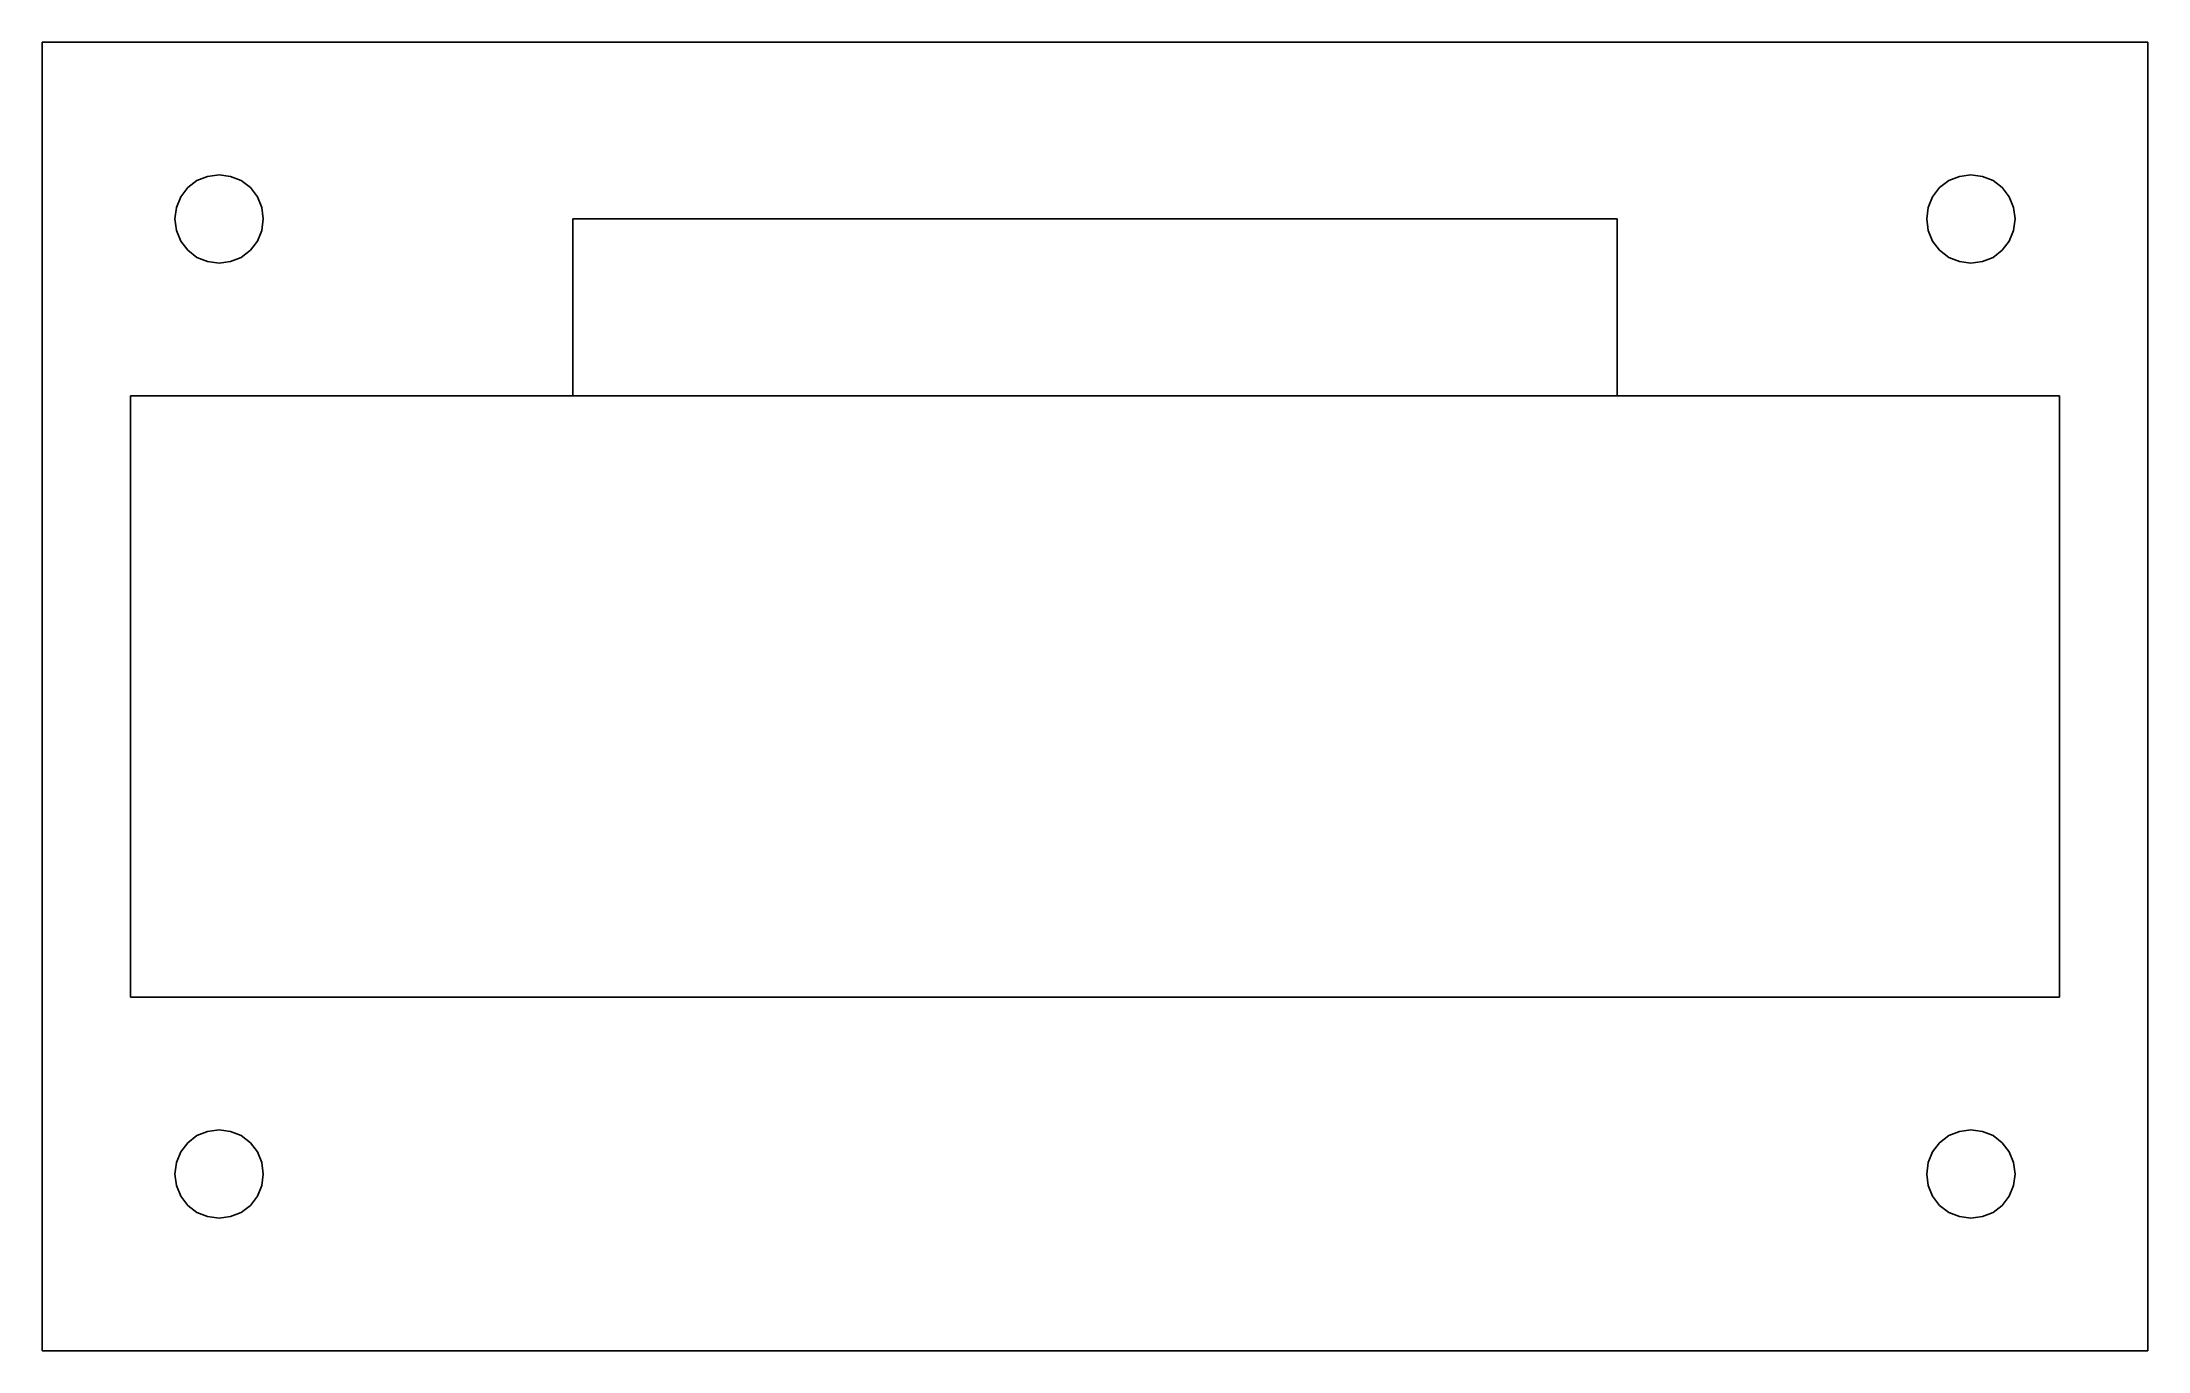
# Model space of a CAD drawing. Header units: metres. Extents: x 0 to 119, y 0 to 74.
import ezdxf

# ---------------------------------------------------------------- set-up
doc = ezdxf.new("R2010")
doc.units = ezdxf.units.M

msp = doc.modelspace()

# ---------------------------------------------------------------- linework, layer by layer
at = {"layer": 'GROUP0'}
for points, invisible_edges in [([(0, 74, 25), (0, 0), (0, 0, 25)], 1), ([(0, 0), (0, 74, 25), (0, 74)], 1), ([(119, 74), (0, 74, 25), (119, 74, 25)], 1), ([(0, 74, 25), (119, 74), (0, 74)], 1), ([(119, 74), (109, 66.5), (0, 74)], 3), ([(0, 74), (109, 66.5), (108.35, 66.41)], 13), ([(0, 74), (108.35, 66.41), (107.75, 66.17)], 13), ([(0, 74), (107.75, 66.17), (107.23, 65.77)], 13), ([(0, 74), (107.23, 65.77), (106.83, 65.25)], 13), ([(0, 74), (106.83, 65.25), (106.59, 64.65)], 13), ([(0, 74), (106.59, 64.65), (106.5, 64)], 13), ([(0, 74), (106.5, 64), (11.25, 66.17)], 15), ([(0, 74), (11.25, 66.17), (10.65, 66.41)], 13), ([(0, 74), (10.65, 66.41), (10, 66.5)], 13), ([(0, 74), (10, 66.5), (9.35, 66.41)], 13), ([(0, 74), (9.35, 66.41), (8.75, 66.17)], 13), ([(0, 74), (8.75, 66.17), (8.23, 65.77)], 13), ([(0, 74), (8.23, 65.77), (7.83, 65.25)], 13), ([(0, 74), (7.83, 65.25), (7.59, 64.65)], 13), ([(0, 74), (7.59, 64.65), (7.5, 64)], 13), ([(0, 74), (7.5, 64), (0, 0)], 3), ([(109, 66.5, 25), (119, 74, 25), (0, 74, 25)], 13), ([(109, 66.5, 25), (0, 74, 25), (108.35, 66.41, 25)], 3), ([(108.35, 66.41, 25), (0, 74, 25), (107.75, 66.17, 25)], 3), ([(107.75, 66.17, 25), (0, 74, 25), (107.23, 65.77, 25)], 3), ([(107.23, 65.77, 25), (0, 74, 25), (106.83, 65.25, 25)], 3), ([(106.83, 65.25, 25), (0, 74, 25), (106.59, 64.65, 25)], 3), ([(106.59, 64.65, 25), (0, 74, 25), (106.5, 64, 25)], 3), ([(106.5, 64, 25), (0, 74, 25), (89, 64, 25)], 15), ([(89, 64, 25), (0, 74, 25), (30, 64, 25)], 3), ([(30, 64, 25), (0, 74, 25), (30, 54, 25)], 3), ([(30, 54, 25), (0, 74, 25), (11.25, 66.17, 25)], 15), ([(11.25, 66.17, 25), (0, 74, 25), (10.65, 66.41, 25)], 3), ([(10.65, 66.41, 25), (0, 74, 25), (10, 66.5, 25)], 3), ([(10, 66.5, 25), (0, 74, 25), (9.35, 66.41, 25)], 3), ([(9.35, 66.41, 25), (0, 74, 25), (8.75, 66.17, 25)], 3), ([(8.75, 66.17, 25), (0, 74, 25), (8.23, 65.77, 25)], 3), ([(8.23, 65.77, 25), (0, 74, 25), (7.83, 65.25, 25)], 3), ([(7.83, 65.25, 25), (0, 74, 25), (7.59, 64.65, 25)], 3), ([(7.59, 64.65, 25), (0, 74, 25), (7.5, 64, 25)], 3), ([(7.5, 64, 25), (0, 74, 25), (5, 54, 25)], 15), ([(5, 54, 25), (0, 74, 25), (5, 20, 25)], 3), ([(0, 0, 25), (5, 20, 25), (0, 74, 25)], 3), ([(109, 66.5), (119, 74), (109.65, 66.41)], 3), ([(109.65, 66.41, 25), (119, 74, 25), (109, 66.5, 25)], 3), ([(109.65, 66.41), (119, 74), (110.25, 66.17)], 3), ([(110.25, 66.17, 25), (119, 74, 25), (109.65, 66.41, 25)], 3), ([(110.25, 66.17), (119, 74), (110.77, 65.77)], 3), ([(110.77, 65.77, 25), (119, 74, 25), (110.25, 66.17, 25)], 3), ([(110.77, 65.77), (119, 74), (111.17, 65.25)], 3), ([(111.17, 65.25, 25), (119, 74, 25), (110.77, 65.77, 25)], 3), ([(111.17, 65.25), (119, 74), (111.41, 64.65)], 3), ([(111.41, 64.65, 25), (119, 74, 25), (111.17, 65.25, 25)], 3), ([(111.41, 64.65), (119, 74), (111.5, 64)], 3), ([(119, 74, 25), (111.41, 64.65, 25), (114, 54, 25)], 15), ([(119, 0), (111.5, 10), (119, 74)], 3), ([(111.5, 64), (119, 74), (111.5, 10)], 15), ([(114, 20, 25), (119, 0, 25), (119, 74, 25)], 13), ([(114, 20, 25), (119, 74, 25), (114, 54, 25)], 3), ([(119, 74), (119, 0, 25), (119, 0)], 1), ([(119, 0, 25), (119, 74), (119, 74, 25)], 1), ([(8.23, 65.77), (7.83, 65.25, 25), (7.83, 65.25)], 1), ([(7.83, 65.25, 25), (8.23, 65.77), (8.23, 65.77, 25)], 1), ([(8.23, 65.77), (8.75, 66.17, 25), (8.23, 65.77, 25)], 1), ([(8.75, 66.17, 25), (8.23, 65.77), (8.75, 66.17)], 1), ([(8.75, 66.17), (9.35, 66.41, 25), (8.75, 66.17, 25)], 1), ([(9.35, 66.41, 25), (8.75, 66.17), (9.35, 66.41)], 1), ([(9.35, 66.41), (10, 66.5, 25), (9.35, 66.41, 25)], 1), ([(10, 66.5, 25), (9.35, 66.41), (10, 66.5)], 1), ([(10, 66.5), (10.65, 66.41, 25), (10, 66.5, 25)], 1), ([(10.65, 66.41, 25), (10, 66.5), (10.65, 66.41)], 1), ([(10.65, 66.41), (11.25, 66.17, 25), (10.65, 66.41, 25)], 1), ([(11.25, 66.17, 25), (10.65, 66.41), (11.25, 66.17)], 1), ([(11.25, 66.17), (11.77, 65.77, 25), (11.25, 66.17, 25)], 1), ([(11.77, 65.77, 25), (11.25, 66.17), (11.77, 65.77)], 1), ([(11.25, 66.17), (106.5, 64), (11.77, 65.77)], 3), ([(30, 54, 25), (11.25, 66.17, 25), (11.77, 65.77, 25)], 13), ([(11.77, 65.77, 25), (12.17, 65.25), (12.17, 65.25, 25)], 1), ([(12.17, 65.25), (11.77, 65.77, 25), (11.77, 65.77)], 1), ([(11.77, 65.77), (106.5, 64), (12.17, 65.25)], 3), ([(30, 54, 25), (11.77, 65.77, 25), (12.17, 65.25, 25)], 13), ([(107.23, 65.77), (106.83, 65.25, 25), (106.83, 65.25)], 1), ([(106.83, 65.25, 25), (107.23, 65.77), (107.23, 65.77, 25)], 1), ([(107.23, 65.77), (107.75, 66.17, 25), (107.23, 65.77, 25)], 1), ([(107.75, 66.17, 25), (107.23, 65.77), (107.75, 66.17)], 1), ([(107.75, 66.17), (108.35, 66.41, 25), (107.75, 66.17, 25)], 1), ([(108.35, 66.41, 25), (107.75, 66.17), (108.35, 66.41)], 1), ([(108.35, 66.41), (109, 66.5, 25), (108.35, 66.41, 25)], 1), ([(109, 66.5, 25), (108.35, 66.41), (109, 66.5)], 1), ([(109, 66.5), (109.65, 66.41, 25), (109, 66.5, 25)], 1), ([(109.65, 66.41, 25), (109, 66.5), (109.65, 66.41)], 1), ([(109.65, 66.41), (110.25, 66.17, 25), (109.65, 66.41, 25)], 1), ([(110.25, 66.17, 25), (109.65, 66.41), (110.25, 66.17)], 1), ([(110.25, 66.17), (110.77, 65.77, 25), (110.25, 66.17, 25)], 1), ([(110.77, 65.77, 25), (110.25, 66.17), (110.77, 65.77)], 1), ([(110.77, 65.77, 25), (111.17, 65.25), (111.17, 65.25, 25)], 1), ([(111.17, 65.25), (110.77, 65.77, 25), (110.77, 65.77)], 1), ([(7.59, 64.65), (7.5, 64, 25), (7.5, 64)], 1), ([(7.5, 64, 25), (7.59, 64.65), (7.59, 64.65, 25)], 1), ([(7.83, 65.25), (7.59, 64.65, 25), (7.59, 64.65)], 1), ([(7.59, 64.65, 25), (7.83, 65.25), (7.83, 65.25, 25)], 1), ([(12.17, 65.25, 25), (12.41, 64.65), (12.41, 64.65, 25)], 1), ([(12.41, 64.65), (12.17, 65.25, 25), (12.17, 65.25)], 1), ([(12.17, 65.25), (106.5, 64), (12.41, 64.65)], 3), ([(30, 54, 25), (12.17, 65.25, 25), (12.41, 64.65, 25)], 13), ([(12.41, 64.65, 25), (12.5, 64), (12.5, 64, 25)], 1), ([(12.5, 64), (12.41, 64.65, 25), (12.41, 64.65)], 1), ([(12.41, 64.65), (106.5, 64), (12.5, 64)], 3), ([(30, 54, 25), (12.41, 64.65, 25), (12.5, 64, 25)], 13), ([(106.59, 64.65), (106.5, 64, 25), (106.5, 64)], 1), ([(106.5, 64, 25), (106.59, 64.65), (106.59, 64.65, 25)], 1), ([(106.83, 65.25), (106.59, 64.65, 25), (106.59, 64.65)], 1), ([(106.59, 64.65, 25), (106.83, 65.25), (106.83, 65.25, 25)], 1), ([(111.17, 65.25, 25), (111.41, 64.65), (111.41, 64.65, 25)], 1), ([(111.41, 64.65), (111.17, 65.25, 25), (111.17, 65.25)], 1), ([(111.41, 64.65, 25), (111.5, 64), (111.5, 64, 25)], 1), ([(111.5, 64), (111.41, 64.65, 25), (111.41, 64.65)], 1), ([(114, 54, 25), (111.41, 64.65, 25), (111.5, 64, 25)], 13), ([(106.5, 10), (0, 0), (106.5, 64)], 15), ([(106.5, 64), (0, 0), (11.25, 7.83)], 15), ([(7.5, 10), (0, 0), (7.5, 64)], 15), ([(5, 54, 25), (7.59, 63.35, 25), (7.5, 64, 25)], 13), ([(5, 54, 25), (7.83, 62.75, 25), (7.59, 63.35, 25)], 13), ([(7.5, 64), (7.59, 63.35, 25), (7.59, 63.35)], 1), ([(7.59, 63.35, 25), (7.5, 64), (7.5, 64, 25)], 1), ([(7.59, 63.35), (7.5, 10), (7.5, 64)], 3), ([(7.59, 63.35), (7.59, 10.65), (7.5, 10)], 13), ([(7.59, 63.35), (7.83, 62.75, 25), (7.83, 62.75)], 1), ([(7.83, 62.75, 25), (7.59, 63.35), (7.59, 63.35, 25)], 1), ([(7.83, 62.75), (7.59, 10.65), (7.59, 63.35)], 3), ([(106.5, 64), (11.25, 7.83), (11.77, 8.23)], 13), ([(106.5, 64), (11.77, 8.23), (12.17, 8.75)], 13), ([(106.5, 64), (12.17, 8.75), (12.41, 9.35)], 13), ([(12.41, 63.35, 25), (12.17, 62.75), (12.17, 62.75, 25)], 1), ([(12.17, 62.75), (12.41, 63.35, 25), (12.41, 63.35)], 1), ([(12.41, 63.35), (12.41, 10.65), (12.17, 11.25)], 13), ([(12.41, 63.35), (12.17, 11.25), (12.17, 62.75)], 3), ([(12.17, 62.75, 25), (30, 54, 25), (12.41, 63.35, 25)], 3), ([(12.5, 64, 25), (12.41, 63.35), (12.41, 63.35, 25)], 1), ([(12.41, 63.35), (12.5, 64, 25), (12.5, 64)], 1), ([(106.5, 64), (12.41, 9.35), (12.5, 10)], 13), ([(12.41, 10.65), (12.5, 64), (12.5, 10)], 3), ([(12.5, 64), (12.41, 10.65), (12.41, 63.35)], 3), ([(12.41, 63.35, 25), (30, 54, 25), (12.5, 64, 25)], 3), ([(12.5, 64), (106.5, 64), (12.5, 10)], 15), ([(30, 64, 20), (89, 54, 20), (89, 64, 20)], 1), ([(89, 54, 20), (30, 64, 20), (30, 54, 20)], 1), ([(30, 64, 20), (89, 64, 25), (30, 64, 25)], 1), ([(89, 64, 25), (30, 64, 20), (89, 64, 20)], 1), ([(30, 54, 20), (30, 64, 25), (30, 54, 25)], 1), ([(30, 64, 25), (30, 54, 20), (30, 64, 20)], 1), ([(89, 54, 25), (106.59, 63.35, 25), (106.5, 64, 25)], 13), ([(89, 54, 25), (106.5, 64, 25), (89, 64, 25)], 3), ([(89, 64, 25), (89, 54, 20), (89, 54, 25)], 1), ([(89, 54, 20), (89, 64, 25), (89, 64, 20)], 1), ([(89, 54, 25), (106.83, 62.75, 25), (106.59, 63.35, 25)], 13), ([(106.5, 64), (106.59, 63.35, 25), (106.59, 63.35)], 1), ([(106.59, 63.35, 25), (106.5, 64), (106.5, 64, 25)], 1), ([(106.59, 63.35), (106.5, 10), (106.5, 64)], 3), ([(106.59, 63.35), (106.59, 10.65), (106.5, 10)], 13), ([(106.59, 63.35), (106.83, 62.75, 25), (106.83, 62.75)], 1), ([(106.83, 62.75, 25), (106.59, 63.35), (106.59, 63.35, 25)], 1), ([(106.83, 62.75), (106.83, 11.25), (106.59, 63.35)], 3), ([(106.59, 63.35), (106.83, 11.25), (106.59, 10.65)], 13), ([(111.41, 63.35, 25), (111.17, 62.75), (111.17, 62.75, 25)], 1), ([(111.17, 62.75), (111.41, 63.35, 25), (111.41, 63.35)], 1), ([(111.41, 63.35), (111.41, 10.65), (111.17, 62.75)], 3), ([(111.17, 62.75, 25), (114, 54, 25), (111.41, 63.35, 25)], 3), ([(111.5, 64, 25), (111.41, 63.35), (111.41, 63.35, 25)], 1), ([(111.41, 63.35), (111.5, 64, 25), (111.5, 64)], 1), ([(111.41, 10.65), (111.5, 64), (111.5, 10)], 3), ([(111.5, 64), (111.41, 10.65), (111.41, 63.35)], 3), ([(111.41, 63.35, 25), (114, 54, 25), (111.5, 64, 25)], 3), ([(5, 54, 25), (8.23, 62.23, 25), (7.83, 62.75, 25)], 13), ([(30, 54, 25), (11.77, 62.23, 25), (5, 54, 25)], 3), ([(5, 54, 25), (11.77, 62.23, 25), (11.25, 61.83, 25)], 13), ([(5, 54, 25), (8.75, 61.83, 25), (8.23, 62.23, 25)], 13), ([(7.83, 62.75), (7.83, 11.25), (7.59, 10.65)], 13), ([(7.83, 62.75), (8.23, 62.23, 25), (8.23, 62.23)], 1), ([(8.23, 62.23, 25), (7.83, 62.75), (7.83, 62.75, 25)], 1), ([(8.23, 62.23), (7.83, 11.25), (7.83, 62.75)], 3), ([(8.23, 62.23), (8.23, 11.77), (7.83, 11.25)], 13), ([(8.75, 61.83), (8.23, 62.23, 25), (8.75, 61.83, 25)], 1), ([(8.23, 62.23, 25), (8.75, 61.83), (8.23, 62.23)], 1), ([(8.75, 61.83), (8.23, 11.77), (8.23, 62.23)], 3), ([(11.77, 62.23), (11.25, 61.83, 25), (11.77, 62.23, 25)], 1), ([(11.25, 61.83, 25), (11.77, 62.23), (11.25, 61.83)], 1), ([(11.77, 62.23), (11.77, 11.77), (11.25, 12.17)], 13), ([(11.77, 62.23), (11.25, 12.17), (11.25, 61.83)], 3), ([(12.17, 62.75, 25), (11.77, 62.23), (11.77, 62.23, 25)], 1), ([(11.77, 62.23), (12.17, 62.75, 25), (12.17, 62.75)], 1), ([(12.17, 62.75), (12.17, 11.25), (11.77, 11.77)], 13), ([(12.17, 62.75), (11.77, 11.77), (11.77, 62.23)], 3), ([(11.77, 62.23, 25), (30, 54, 25), (12.17, 62.75, 25)], 3), ([(89, 54, 25), (107.23, 62.23, 25), (106.83, 62.75, 25)], 13), ([(89, 54, 25), (107.75, 61.83, 25), (107.23, 62.23, 25)], 13), ([(106.83, 62.75), (107.23, 62.23, 25), (107.23, 62.23)], 1), ([(107.23, 62.23, 25), (106.83, 62.75), (106.83, 62.75, 25)], 1), ([(107.23, 62.23), (106.83, 11.25), (106.83, 62.75)], 3), ([(107.23, 62.23), (107.23, 11.77), (106.83, 11.25)], 13), ([(107.75, 61.83), (107.23, 62.23, 25), (107.75, 61.83, 25)], 1), ([(107.23, 62.23, 25), (107.75, 61.83), (107.23, 62.23)], 1), ([(107.75, 61.83), (107.23, 11.77), (107.23, 62.23)], 3), ([(110.77, 62.23), (110.25, 61.83, 25), (110.77, 62.23, 25)], 1), ([(110.25, 61.83, 25), (110.77, 62.23), (110.25, 61.83)], 1), ([(110.77, 62.23), (110.77, 11.77), (110.25, 12.17)], 13), ([(110.77, 62.23), (110.25, 12.17), (110.25, 61.83)], 3), ([(110.25, 61.83, 25), (114, 54, 25), (110.77, 62.23, 25)], 3), ([(111.17, 62.75, 25), (110.77, 62.23), (110.77, 62.23, 25)], 1), ([(110.77, 62.23), (111.17, 62.75, 25), (111.17, 62.75)], 1), ([(111.17, 62.75), (111.17, 11.25), (110.77, 11.77)], 13), ([(111.17, 62.75), (110.77, 11.77), (110.77, 62.23)], 3), ([(110.77, 62.23, 25), (114, 54, 25), (111.17, 62.75, 25)], 3), ([(111.17, 62.75), (111.41, 10.65), (111.17, 11.25)], 13), ([(5, 54, 25), (11.25, 61.83, 25), (10.65, 61.59, 25)], 13), ([(5, 54, 25), (9.35, 61.59, 25), (8.75, 61.83, 25)], 13), ([(5, 54, 25), (10.65, 61.59, 25), (10, 61.5, 25)], 13), ([(5, 54, 25), (10, 61.5, 25), (9.35, 61.59, 25)], 13), ([(8.75, 61.83), (8.75, 12.17), (8.23, 11.77)], 13), ([(9.35, 61.59), (8.75, 61.83, 25), (9.35, 61.59, 25)], 1), ([(8.75, 61.83, 25), (9.35, 61.59), (8.75, 61.83)], 1), ([(9.35, 61.59), (8.75, 12.17), (8.75, 61.83)], 3), ([(9.35, 61.59), (9.35, 12.41), (8.75, 12.17)], 13), ([(10, 61.5), (9.35, 61.59, 25), (10, 61.5, 25)], 1), ([(9.35, 61.59, 25), (10, 61.5), (9.35, 61.59)], 1), ([(10, 61.5), (9.35, 12.41), (9.35, 61.59)], 3), ([(10, 61.5), (10, 12.5), (9.35, 12.41)], 13), ([(10.65, 61.59), (10, 61.5, 25), (10.65, 61.59, 25)], 1), ([(10, 61.5, 25), (10.65, 61.59), (10, 61.5)], 1), ([(10.65, 61.59), (10.65, 12.41), (10, 12.5)], 13), ([(10.65, 61.59), (10, 12.5), (10, 61.5)], 3), ([(11.25, 61.83), (10.65, 61.59, 25), (11.25, 61.83, 25)], 1), ([(10.65, 61.59, 25), (11.25, 61.83), (10.65, 61.59)], 1), ([(11.25, 61.83), (11.25, 12.17), (10.65, 12.41)], 13), ([(11.25, 61.83), (10.65, 12.41), (10.65, 61.59)], 3), ([(89, 54, 25), (108.35, 61.59, 25), (107.75, 61.83, 25)], 13), ([(114, 54, 25), (109.65, 61.59, 25), (89, 54, 25)], 3), ([(89, 54, 25), (109.65, 61.59, 25), (109, 61.5, 25)], 13), ([(89, 54, 25), (109, 61.5, 25), (108.35, 61.59, 25)], 13), ([(107.75, 61.83), (107.75, 12.17), (107.23, 11.77)], 13), ([(108.35, 61.59), (107.75, 61.83, 25), (108.35, 61.59, 25)], 1), ([(107.75, 61.83, 25), (108.35, 61.59), (107.75, 61.83)], 1), ([(108.35, 61.59), (107.75, 12.17), (107.75, 61.83)], 3), ([(108.35, 61.59), (108.35, 12.41), (107.75, 12.17)], 13), ([(109, 61.5), (108.35, 61.59, 25), (109, 61.5, 25)], 1), ([(108.35, 61.59, 25), (109, 61.5), (108.35, 61.59)], 1), ([(109, 61.5), (108.35, 12.41), (108.35, 61.59)], 3), ([(109, 61.5), (109, 12.5), (108.35, 12.41)], 13), ([(109.65, 61.59), (109, 61.5, 25), (109.65, 61.59, 25)], 1), ([(109, 61.5, 25), (109.65, 61.59), (109, 61.5)], 1), ([(109.65, 61.59), (109.65, 12.41), (109, 12.5)], 13), ([(109.65, 61.59), (109, 12.5), (109, 61.5)], 3), ([(110.25, 61.83), (109.65, 61.59, 25), (110.25, 61.83, 25)], 1), ([(109.65, 61.59, 25), (110.25, 61.83), (109.65, 61.59)], 1), ([(110.25, 61.83), (110.25, 12.17), (109.65, 12.41)], 13), ([(110.25, 61.83), (109.65, 12.41), (109.65, 61.59)], 3), ([(109.65, 61.59, 25), (114, 54, 25), (110.25, 61.83, 25)], 3), ([(5, 20, 5), (5, 54, 25), (5, 20, 25)], 1), ([(5, 54, 25), (5, 20, 5), (5, 54, 5)], 1), ([(114, 54, 5), (5, 20, 5), (114, 20, 5)], 1), ([(5, 20, 5), (114, 54, 5), (5, 54, 5)], 1), ([(5, 54, 25), (30, 54, 20), (30, 54, 25)], 1), ([(30, 54, 20), (5, 54, 25), (5, 54, 5)], 13), ([(30, 54, 20), (5, 54, 5), (89, 54, 20)], 3), ([(114, 54, 5), (89, 54, 20), (5, 54, 5)], 3), ([(89, 54, 20), (114, 54, 25), (89, 54, 25)], 1), ([(114, 54, 25), (89, 54, 20), (114, 54, 5)], 3), ([(114, 54, 25), (114, 20, 5), (114, 20, 25)], 1), ([(114, 20, 5), (114, 54, 25), (114, 54, 5)], 1), ([(0, 0, 25), (7.5, 10, 25), (5, 20, 25)], 15), ([(114, 20, 5), (5, 20, 25), (114, 20, 25)], 1), ([(5, 20, 25), (114, 20, 5), (5, 20, 5)], 1), ([(109, 12.5, 25), (114, 20, 25), (5, 20, 25)], 13), ([(109, 12.5, 25), (5, 20, 25), (108.35, 12.41, 25)], 3), ([(108.35, 12.41, 25), (5, 20, 25), (107.75, 12.17, 25)], 3), ([(107.75, 12.17, 25), (5, 20, 25), (107.23, 11.77, 25)], 3), ([(107.23, 11.77, 25), (5, 20, 25), (106.83, 11.25, 25)], 3), ([(106.83, 11.25, 25), (5, 20, 25), (106.59, 10.65, 25)], 3), ([(106.59, 10.65, 25), (5, 20, 25), (106.5, 10, 25)], 3), ([(106.5, 10, 25), (5, 20, 25), (11.77, 11.77, 25)], 15), ([(11.77, 11.77, 25), (5, 20, 25), (11.25, 12.17, 25)], 3), ([(11.25, 12.17, 25), (5, 20, 25), (10.65, 12.41, 25)], 3), ([(10.65, 12.41, 25), (5, 20, 25), (10, 12.5, 25)], 3), ([(10, 12.5, 25), (5, 20, 25), (9.35, 12.41, 25)], 3), ([(9.35, 12.41, 25), (5, 20, 25), (8.75, 12.17, 25)], 3), ([(8.75, 12.17, 25), (5, 20, 25), (8.23, 11.77, 25)], 3), ([(8.23, 11.77, 25), (5, 20, 25), (7.83, 11.25, 25)], 3), ([(7.83, 11.25, 25), (5, 20, 25), (7.59, 10.65, 25)], 3), ([(7.59, 10.65, 25), (5, 20, 25), (7.5, 10, 25)], 3), ([(109.65, 12.41, 25), (114, 20, 25), (109, 12.5, 25)], 3), ([(110.25, 12.17, 25), (114, 20, 25), (109.65, 12.41, 25)], 3), ([(110.77, 11.77, 25), (114, 20, 25), (110.25, 12.17, 25)], 3), ([(111.17, 11.25, 25), (114, 20, 25), (110.77, 11.77, 25)], 3), ([(111.41, 10.65, 25), (114, 20, 25), (111.17, 11.25, 25)], 3), ([(114, 20, 25), (111.41, 10.65, 25), (111.5, 10, 25)], 13), ([(111.41, 9.35, 25), (119, 0, 25), (114, 20, 25)], 15), ([(111.41, 9.35, 25), (114, 20, 25), (111.5, 10, 25)], 3), ([(8.23, 11.77), (8.75, 12.17, 25), (8.23, 11.77, 25)], 1), ([(8.75, 12.17, 25), (8.23, 11.77), (8.75, 12.17)], 1), ([(8.75, 12.17), (9.35, 12.41, 25), (8.75, 12.17, 25)], 1), ([(9.35, 12.41, 25), (8.75, 12.17), (9.35, 12.41)], 1), ([(9.35, 12.41), (10, 12.5, 25), (9.35, 12.41, 25)], 1), ([(10, 12.5, 25), (9.35, 12.41), (10, 12.5)], 1), ([(10, 12.5), (10.65, 12.41, 25), (10, 12.5, 25)], 1), ([(10.65, 12.41, 25), (10, 12.5), (10.65, 12.41)], 1), ([(10.65, 12.41), (11.25, 12.17, 25), (10.65, 12.41, 25)], 1), ([(11.25, 12.17, 25), (10.65, 12.41), (11.25, 12.17)], 1), ([(11.25, 12.17), (11.77, 11.77, 25), (11.25, 12.17, 25)], 1), ([(11.77, 11.77, 25), (11.25, 12.17), (11.77, 11.77)], 1), ([(107.23, 11.77), (107.75, 12.17, 25), (107.23, 11.77, 25)], 1), ([(107.75, 12.17, 25), (107.23, 11.77), (107.75, 12.17)], 1), ([(107.75, 12.17), (108.35, 12.41, 25), (107.75, 12.17, 25)], 1), ([(108.35, 12.41, 25), (107.75, 12.17), (108.35, 12.41)], 1), ([(108.35, 12.41), (109, 12.5, 25), (108.35, 12.41, 25)], 1), ([(109, 12.5, 25), (108.35, 12.41), (109, 12.5)], 1), ([(109, 12.5), (109.65, 12.41, 25), (109, 12.5, 25)], 1), ([(109.65, 12.41, 25), (109, 12.5), (109.65, 12.41)], 1), ([(109.65, 12.41), (110.25, 12.17, 25), (109.65, 12.41, 25)], 1), ([(110.25, 12.17, 25), (109.65, 12.41), (110.25, 12.17)], 1), ([(110.25, 12.17), (110.77, 11.77, 25), (110.25, 12.17, 25)], 1), ([(110.77, 11.77, 25), (110.25, 12.17), (110.77, 11.77)], 1), ([(7.83, 11.25), (7.59, 10.65, 25), (7.59, 10.65)], 1), ([(7.59, 10.65, 25), (7.83, 11.25), (7.83, 11.25, 25)], 1), ([(8.23, 11.77), (7.83, 11.25, 25), (7.83, 11.25)], 1), ([(7.83, 11.25, 25), (8.23, 11.77), (8.23, 11.77, 25)], 1), ([(11.77, 11.77, 25), (12.17, 11.25), (12.17, 11.25, 25)], 1), ([(12.17, 11.25), (11.77, 11.77, 25), (11.77, 11.77)], 1), ([(106.5, 10, 25), (11.77, 11.77, 25), (12.17, 11.25, 25)], 13), ([(12.17, 11.25, 25), (12.41, 10.65), (12.41, 10.65, 25)], 1), ([(12.41, 10.65), (12.17, 11.25, 25), (12.17, 11.25)], 1), ([(106.5, 10, 25), (12.17, 11.25, 25), (12.41, 10.65, 25)], 13), ([(106.83, 11.25), (106.59, 10.65, 25), (106.59, 10.65)], 1), ([(106.59, 10.65, 25), (106.83, 11.25), (106.83, 11.25, 25)], 1), ([(107.23, 11.77), (106.83, 11.25, 25), (106.83, 11.25)], 1), ([(106.83, 11.25, 25), (107.23, 11.77), (107.23, 11.77, 25)], 1), ([(110.77, 11.77, 25), (111.17, 11.25), (111.17, 11.25, 25)], 1), ([(111.17, 11.25), (110.77, 11.77, 25), (110.77, 11.77)], 1), ([(111.17, 11.25, 25), (111.41, 10.65), (111.41, 10.65, 25)], 1), ([(111.41, 10.65), (111.17, 11.25, 25), (111.17, 11.25)], 1), ([(106.59, 9.35), (0, 0), (106.5, 10)], 3), ([(7.59, 9.35), (0, 0), (7.5, 10)], 3), ([(0, 0, 25), (106.59, 9.35, 25), (106.5, 10, 25)], 13), ([(0, 0, 25), (106.5, 10, 25), (11.25, 7.83, 25)], 15), ([(0, 0, 25), (7.59, 9.35, 25), (7.5, 10, 25)], 13), ([(7.59, 10.65), (7.5, 10, 25), (7.5, 10)], 1), ([(7.5, 10, 25), (7.59, 10.65), (7.59, 10.65, 25)], 1), ([(7.5, 10), (7.59, 9.35, 25), (7.59, 9.35)], 1), ([(7.59, 9.35, 25), (7.5, 10), (7.5, 10, 25)], 1), ([(11.25, 7.83, 25), (106.5, 10, 25), (11.77, 8.23, 25)], 3), ([(11.77, 8.23, 25), (106.5, 10, 25), (12.17, 8.75, 25)], 3), ([(12.17, 8.75, 25), (106.5, 10, 25), (12.41, 9.35, 25)], 3), ([(12.41, 10.65, 25), (12.5, 10), (12.5, 10, 25)], 1), ([(12.5, 10), (12.41, 10.65, 25), (12.41, 10.65)], 1), ([(106.5, 10, 25), (12.41, 10.65, 25), (12.5, 10, 25)], 13), ([(12.5, 10, 25), (12.41, 9.35), (12.41, 9.35, 25)], 1), ([(12.41, 9.35), (12.5, 10, 25), (12.5, 10)], 1), ([(12.41, 9.35, 25), (106.5, 10, 25), (12.5, 10, 25)], 3), ([(106.59, 10.65), (106.5, 10, 25), (106.5, 10)], 1), ([(106.5, 10, 25), (106.59, 10.65), (106.59, 10.65, 25)], 1), ([(106.5, 10), (106.59, 9.35, 25), (106.59, 9.35)], 1), ([(106.59, 9.35, 25), (106.5, 10), (106.5, 10, 25)], 1), ([(111.41, 10.65, 25), (111.5, 10), (111.5, 10, 25)], 1), ([(111.5, 10), (111.41, 10.65, 25), (111.41, 10.65)], 1), ([(111.5, 10, 25), (111.41, 9.35), (111.41, 9.35, 25)], 1), ([(111.41, 9.35), (111.5, 10, 25), (111.5, 10)], 1), ([(111.5, 10), (119, 0), (111.41, 9.35)], 3), ([(106.83, 8.75), (0, 0), (106.59, 9.35)], 3), ([(7.83, 8.75), (0, 0), (7.59, 9.35)], 3), ([(0, 0, 25), (106.83, 8.75, 25), (106.59, 9.35, 25)], 13), ([(0, 0, 25), (7.83, 8.75, 25), (7.59, 9.35, 25)], 13), ([(107.23, 8.23), (0, 0), (106.83, 8.75)], 3), ([(8.23, 8.23), (0, 0), (7.83, 8.75)], 3), ([(0, 0, 25), (107.23, 8.23, 25), (106.83, 8.75, 25)], 13), ([(0, 0, 25), (8.23, 8.23, 25), (7.83, 8.75, 25)], 13), ([(7.59, 9.35), (7.83, 8.75, 25), (7.83, 8.75)], 1), ([(7.83, 8.75, 25), (7.59, 9.35), (7.59, 9.35, 25)], 1), ([(7.83, 8.75), (8.23, 8.23, 25), (8.23, 8.23)], 1), ([(8.23, 8.23, 25), (7.83, 8.75), (7.83, 8.75, 25)], 1), ([(12.17, 8.75, 25), (11.77, 8.23), (11.77, 8.23, 25)], 1), ([(11.77, 8.23), (12.17, 8.75, 25), (12.17, 8.75)], 1), ([(12.41, 9.35, 25), (12.17, 8.75), (12.17, 8.75, 25)], 1), ([(12.17, 8.75), (12.41, 9.35, 25), (12.41, 9.35)], 1), ([(106.59, 9.35), (106.83, 8.75, 25), (106.83, 8.75)], 1), ([(106.83, 8.75, 25), (106.59, 9.35), (106.59, 9.35, 25)], 1), ([(106.83, 8.75), (107.23, 8.23, 25), (107.23, 8.23)], 1), ([(107.23, 8.23, 25), (106.83, 8.75), (106.83, 8.75, 25)], 1), ([(111.17, 8.75, 25), (110.77, 8.23), (110.77, 8.23, 25)], 1), ([(110.77, 8.23), (111.17, 8.75, 25), (111.17, 8.75)], 1), ([(111.17, 8.75), (119, 0), (110.77, 8.23)], 3), ([(110.77, 8.23, 25), (119, 0, 25), (111.17, 8.75, 25)], 3), ([(111.41, 9.35, 25), (111.17, 8.75), (111.17, 8.75, 25)], 1), ([(111.17, 8.75), (111.41, 9.35, 25), (111.41, 9.35)], 1), ([(111.41, 9.35), (119, 0), (111.17, 8.75)], 3), ([(111.17, 8.75, 25), (119, 0, 25), (111.41, 9.35, 25)], 3), ([(107.75, 7.83), (0, 0), (107.23, 8.23)], 3), ([(8.75, 7.83), (0, 0), (8.23, 8.23)], 3), ([(0, 0, 25), (107.75, 7.83, 25), (107.23, 8.23, 25)], 13), ([(0, 0, 25), (8.75, 7.83, 25), (8.23, 8.23, 25)], 13), ([(108.35, 7.59), (0, 0), (107.75, 7.83)], 3), ([(11.25, 7.83), (0, 0), (10.65, 7.59)], 3), ([(9.35, 7.59), (0, 0), (8.75, 7.83)], 3), ([(0, 0, 25), (108.35, 7.59, 25), (107.75, 7.83, 25)], 13), ([(0, 0, 25), (11.25, 7.83, 25), (10.65, 7.59, 25)], 13), ([(0, 0, 25), (9.35, 7.59, 25), (8.75, 7.83, 25)], 13), ([(109, 7.5), (0, 0), (108.35, 7.59)], 3), ([(10.65, 7.59), (0, 0), (10, 7.5)], 3), ([(10, 7.5), (0, 0), (9.35, 7.59)], 3), ([(0, 0, 25), (109, 7.5, 25), (108.35, 7.59, 25)], 13), ([(0, 0, 25), (10.65, 7.59, 25), (10, 7.5, 25)], 13), ([(0, 0, 25), (10, 7.5, 25), (9.35, 7.59, 25)], 13), ([(109, 7.5), (119, 0), (0, 0)], 13), ([(119, 0, 25), (109, 7.5, 25), (0, 0, 25)], 3), ([(8.75, 7.83), (8.23, 8.23, 25), (8.75, 7.83, 25)], 1), ([(8.23, 8.23, 25), (8.75, 7.83), (8.23, 8.23)], 1), ([(9.35, 7.59), (8.75, 7.83, 25), (9.35, 7.59, 25)], 1), ([(8.75, 7.83, 25), (9.35, 7.59), (8.75, 7.83)], 1), ([(10, 7.5), (9.35, 7.59, 25), (10, 7.5, 25)], 1), ([(9.35, 7.59, 25), (10, 7.5), (9.35, 7.59)], 1), ([(10.65, 7.59), (10, 7.5, 25), (10.65, 7.59, 25)], 1), ([(10, 7.5, 25), (10.65, 7.59), (10, 7.5)], 1), ([(11.25, 7.83), (10.65, 7.59, 25), (11.25, 7.83, 25)], 1), ([(10.65, 7.59, 25), (11.25, 7.83), (10.65, 7.59)], 1), ([(11.77, 8.23), (11.25, 7.83, 25), (11.77, 8.23, 25)], 1), ([(11.25, 7.83, 25), (11.77, 8.23), (11.25, 7.83)], 1), ([(107.75, 7.83), (107.23, 8.23, 25), (107.75, 7.83, 25)], 1), ([(107.23, 8.23, 25), (107.75, 7.83), (107.23, 8.23)], 1), ([(108.35, 7.59), (107.75, 7.83, 25), (108.35, 7.59, 25)], 1), ([(107.75, 7.83, 25), (108.35, 7.59), (107.75, 7.83)], 1), ([(109, 7.5), (108.35, 7.59, 25), (109, 7.5, 25)], 1), ([(108.35, 7.59, 25), (109, 7.5), (108.35, 7.59)], 1), ([(109.65, 7.59), (109, 7.5, 25), (109.65, 7.59, 25)], 1), ([(109, 7.5, 25), (109.65, 7.59), (109, 7.5)], 1), ([(109.65, 7.59), (119, 0), (109, 7.5)], 3), ([(109, 7.5, 25), (119, 0, 25), (109.65, 7.59, 25)], 3), ([(110.25, 7.83), (109.65, 7.59, 25), (110.25, 7.83, 25)], 1), ([(109.65, 7.59, 25), (110.25, 7.83), (109.65, 7.59)], 1), ([(110.25, 7.83), (119, 0), (109.65, 7.59)], 3), ([(109.65, 7.59, 25), (119, 0, 25), (110.25, 7.83, 25)], 3), ([(110.77, 8.23), (110.25, 7.83, 25), (110.77, 8.23, 25)], 1), ([(110.25, 7.83, 25), (110.77, 8.23), (110.25, 7.83)], 1), ([(110.77, 8.23), (119, 0), (110.25, 7.83)], 3), ([(110.25, 7.83, 25), (119, 0, 25), (110.77, 8.23, 25)], 3), ([(0, 0), (119, 0, 25), (0, 0, 25)], 1), ([(119, 0, 25), (0, 0), (119, 0)], 1)]:
    msp.add_3dface(points, dxfattribs=dict(at, invisible_edges=invisible_edges))

doc.saveas('drawing.dxf')
